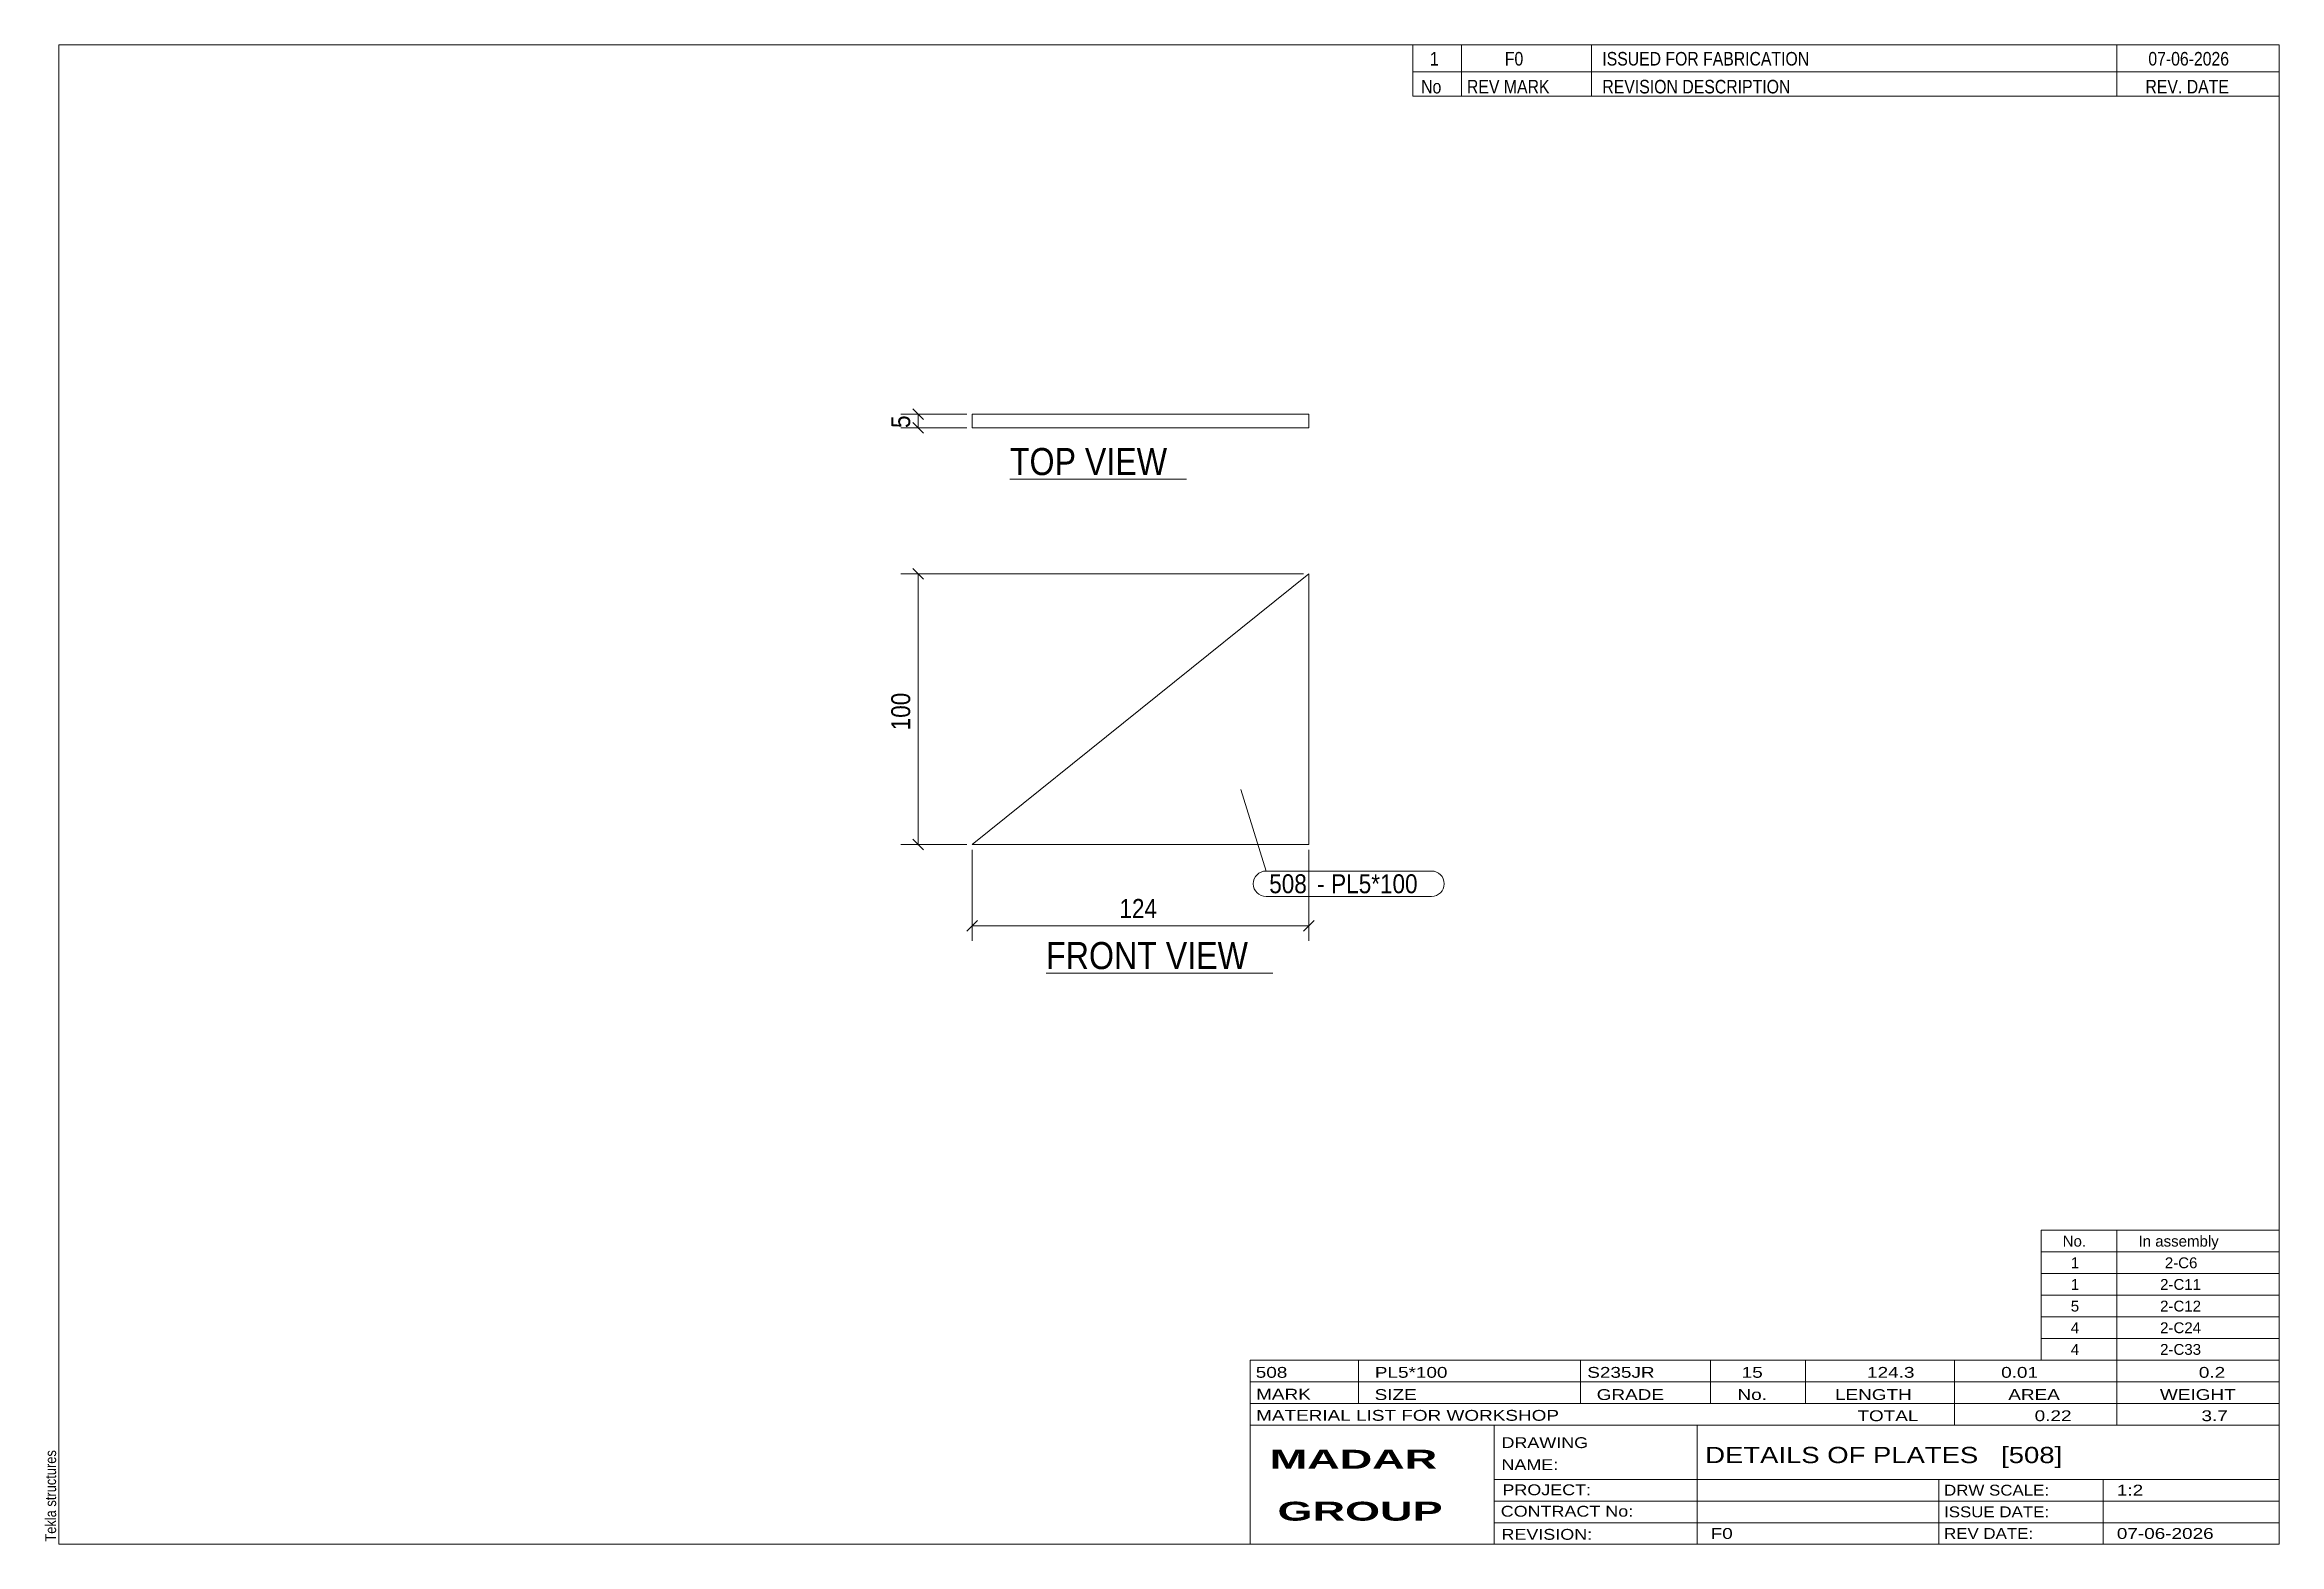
# Model space of a CAD drawing. Header units: millimetres. Extents: x 2 to 415, y 5 to 282.
import ezdxf

# ---------------------------------------------------------------- set-up
doc = ezdxf.new("R2010")
doc.units = ezdxf.units.MM
doc.linetypes.add('XKITLINE00', pattern=[0])
doc.linetypes.add('XKITLINE02', pattern=[4, 2, -2])
for name, color, linetype, lineweight in [('Dimensions', 7, 'Continuous', 0), ('DrawingSheet', 5, 'Continuous', 0), ('OtherObjectType', 7, 'Continuous', 0), ('Part', 2, 'Continuous', 0), ('PartMark', 7, 'Continuous', 0)]:
    doc.layers.add(name, color=color, linetype=linetype, lineweight=lineweight)
doc.styles.add('ARIAL', font='ARIAL.TTF')
doc.styles.add('ARIAL_BOLD', font='ARIALBD.TTF')
doc.styles.add('ARIAL_NARROW', font='ARIALN.TTF')

# ---------------------------------------------------------------- blocks, each defined once
blk = doc.blocks.new('*A1')
at = {"layer": 'Part', "color": 2, "linetype": 'XKITLINE00', "lineweight": 0}
for p, q in [((235.82, 184.25), (173.65, 134.25)), ((235.82, 134.25), (235.82, 184.25)), ((173.65, 134.25), (235.82, 134.25))]:
    blk.add_line(p, q, dxfattribs=at)
blk = doc.blocks.new('*A2')
at = {"layer": 'Part', "color": 2, "linetype": 'XKITLINE00', "lineweight": 0}
for p, q in [((173.65, 211.25), (173.65, 213.75)), ((173.65, 213.75), (235.82, 213.75)), ((235.82, 211.25), (173.65, 211.25)), ((235.82, 211.25), (235.82, 213.75)), ((235.82, 213.75), (235.82, 213.75)), ((235.82, 211.25), (235.82, 211.25))]:
    blk.add_line(p, q, dxfattribs=at)
at = {"layer": 'Part', "color": 7, "linetype": 'XKITLINE02', "lineweight": 0}
blk.add_line((235.82, 211.25), (235.82, 213.75), dxfattribs=at)
blk = doc.blocks.new('*A3')
at = {"layer": 'DrawingSheet', "color": 5, "linetype": 'XKITLINE00', "lineweight": 0}
for p, q in [((415, 282), (5, 282)), ((5, 282), (5, 5)), ((415, 5), (415, 282)), ((5, 5), (415, 5))]:
    blk.add_line(p, q, dxfattribs=at)
at = {"layer": 'DrawingSheet', "color": 5, "style": 'ARIAL', "width": 0.85}
blk.add_text('Tekla structures', height=2, rotation=90, dxfattribs=at).set_placement((4.5, 5.5))
blk = doc.blocks.new('*A4')
at = {"layer": 'OtherObjectType', "color": 7, "linetype": 'XKITLINE00', "lineweight": 0}
for p, q in [((371, 63), (415, 63)), ((371, 59), (371, 63)), ((385, 59), (385, 63)), ((415, 59), (415, 63)), ((371, 59), (415, 59)), ((371, 55), (371, 59)), ((385, 55), (385, 59)), ((415, 55), (415, 59)), ((371, 55), (415, 55)), ((371, 51), (371, 55)), ((385, 51), (385, 55)), ((415, 51), (415, 55)), ((371, 51), (415, 51)), ((371, 47), (371, 51)), ((385, 47), (385, 51)), ((415, 47), (415, 51)), ((371, 47), (415, 47)), ((371, 43), (371, 47)), ((385, 43), (385, 47)), ((415, 43), (415, 47)), ((371, 43), (415, 43)), ((371, 39), (371, 43)), ((385, 39), (385, 43)), ((415, 39), (415, 43)), ((371, 39), (415, 39))]:
    blk.add_line(p, q, dxfattribs=at)
at = {"layer": 'OtherObjectType', "color": 7, "style": 'ARIAL_NARROW', "width": 1.211571}
for s, p in [('No.', (375, 60)), ('In assembly', (389, 60)), ('1', (376.5, 56)), ('2-C6', (393.86, 56)), ('1', (376.5, 52)), ('2-C11', (392.99, 52)), ('5', (376.5, 48)), ('2-C12', (392.99, 48)), ('4', (376.5, 44)), ('2-C24', (392.99, 44)), ('4', (376.5, 40)), ('2-C33', (392.99, 40))]:
    blk.add_text(s, height=2, dxfattribs=at).set_placement(p)
blk = doc.blocks.new('*A5')
at = {"layer": 'OtherObjectType', "color": 7, "linetype": 'XKITLINE00', "lineweight": 0}
for p, q in [((255, 282), (415, 282)), ((415, 282), (255, 282)), ((255, 282), (255, 277)), ((264, 282), (264, 277)), ((288, 282), (288, 277)), ((385, 282), (385, 277)), ((415, 282), (415, 277)), ((255, 277), (415, 277)), ((255, 277), (255, 272.5)), ((255, 277), (415, 277)), ((264, 277), (264, 272.5)), ((288, 277), (288, 272.5)), ((385, 277), (385, 272.5)), ((415, 277), (415, 272.5)), ((415, 272.5), (255, 272.5))]:
    blk.add_line(p, q, dxfattribs=at)
at = {"layer": 'OtherObjectType', "color": 7, "style": 'ARIAL_NARROW'}
for s, width, p in [('1', 1.017001, (258.16, 278.15)), ('F0', 1.017001, (272, 278.15)), ('ISSUED FOR FABRICATION', 1.017001, (290, 278.15)), ('07-06-2026', 1.017001, (390.82, 278.15)), ('No', 1.02, (256.54, 273)), ('REV MARK', 1.02, (265, 273)), ('REVISION DESCRIPTION', 1.02, (290, 273)), ('REV. DATE', 1.02, (390.28, 273))]:
    blk.add_text(s, height=2.5, dxfattribs=dict(at, width=width)).set_placement(p)
blk = doc.blocks.new('*A6')
at = {"layer": 'OtherObjectType', "color": 7, "linetype": 'XKITLINE00', "lineweight": 0}
for p, q in [((225, 39), (415, 39)), ((225, 39), (225, 35)), ((225, 39), (415, 39)), ((245, 35), (245, 39)), ((286, 35), (286, 39)), ((310, 35), (310, 39)), ((327.5, 35), (327.5, 39)), ((355, 35), (355, 39)), ((385, 35), (385, 39)), ((415, 35), (415, 39)), ((225, 35), (415, 35)), ((225, 35), (225, 5)), ((225, 35), (415, 35)), ((245, 31), (245, 35)), ((286, 31), (286, 35)), ((310, 31), (310, 35)), ((327.5, 31), (327.5, 35)), ((355, 31), (355, 35)), ((385, 31), (385, 35)), ((415, 31), (415, 35)), ((225, 31), (415, 31)), ((355, 27), (355, 31)), ((385, 27), (385, 31)), ((415, 27), (415, 31)), ((225, 27), (415, 27)), ((270, 21), (270, 27)), ((307.5, 17), (307.5, 27)), ((415, 21), (415, 27)), ((270, 21), (270, 5)), ((415, 17), (415, 21)), ((270, 17), (415, 17)), ((307.5, 5), (307.5, 17)), ((352.16, 13), (352.16, 17)), ((382.5, 5), (382.5, 17)), ((415, 13), (415, 17)), ((270, 13), (415, 13)), ((352.16, 5), (352.16, 13)), ((415, 9), (415, 13)), ((270, 9), (415, 9)), ((415, 5), (415, 9)), ((225, 5), (415, 5)), ((262.5, 5), (415, 5))]:
    blk.add_line(p, q, dxfattribs=at)
at = {"layer": 'OtherObjectType', "color": 7, "style": 'ARIAL_NARROW'}
for s, height, width, p in [('508', 2, 1.525501, (226.01, 35.76)), ('PL5*100', 2, 1.525501, (248, 35.76)), ('S235JR', 2, 1.525501, (287.22, 35.76)), ('15', 2, 1.525501, (315.73, 35.76)), ('124.3', 2, 1.525501, (338.88, 35.76)), ('0.01', 2, 1.525501, (363.64, 35.76)), ('0.2', 2, 1.525501, (400.14, 35.76)), ('MARK', 2, 1.525501, (226.08, 31.73)), ('SIZE', 2, 1.525501, (247.96, 31.66)), ('GRADE', 2, 1.525501, (288.96, 31.66)), ('No.', 2, 1.525501, (314.96, 31.66)), ('LENGTH', 2, 1.525501, (332.96, 31.66)), ('AREA', 2, 1.525501, (364.96, 31.66)), ('WEIGHT', 2, 1.525501, (392.96, 31.66)), ('MATERIAL LIST FOR WORKSHOP', 2, 1.525501, (226.08, 27.82)), ('TOTAL', 2, 1.525501, (337.1, 27.75)), ('0.22', 2, 1.525501, (369.83, 27.75)), ('3.7', 2, 1.525501, (400.63, 27.75)), ('DRAWING', 2, 1.445, (271.38, 22.78)), ('NAME:', 2, 1.445, (271.38, 18.72)), ('DETAILS OF PLATES   [508]', 3, 1.474651, (309, 20)), ('PROJECT:', 2, 1.445, (271.55, 14.07)), ('DRW SCALE:', 2, 1.36, (353.1, 14)), ('1:2', 2, 1.525501, (385, 14)), ('CONTRACT No:', 2, 1.445, (271.25, 10.11)), ('ISSUE DATE:', 2, 1.36, (353.1, 10)), ('REVISION:', 2, 1.445, (271.38, 5.84)), ('F0', 2, 1.525501, (310, 6)), ('REV DATE:', 2, 1.36, (353.1, 6)), ('07-06-2026', 2, 1.525501, (385, 6))]:
    blk.add_text(s, height=height, dxfattribs=dict(at, width=width)).set_placement(p)
at = {"layer": 'OtherObjectType', "color": 1, "style": 'ARIAL_BOLD', "width": 1.7}
for s, p in [('MADAR ', (228.58, 18.97)), ('GROUP', (230.03, 9.37))]:
    blk.add_text(s, height=3.5, dxfattribs=at).set_placement(p)
blk = doc.blocks.new('*A7')
at = {"layer": 'Dimensions', "color": 7, "linetype": 'XKITLINE00', "lineweight": 0}
for p, q in [((173.65, 133.25), (173.65, 116.45)), ((235.82, 133.25), (235.82, 116.45)), ((174.64, 120.24), (172.66, 118.26)), ((236.81, 120.24), (234.83, 118.26)), ((173.65, 119.25), (235.82, 119.25))]:
    blk.add_line(p, q, dxfattribs=at)
at = {"layer": 'Dimensions', "color": 3}
for p in [(173.65, 119.25), (235.82, 119.25)]:
    blk.add_point(p, dxfattribs=at)
at = {"layer": 'Dimensions', "color": 3, "style": 'ARIAL', "width": 0.85}
blk.add_text('124', height=3.5, dxfattribs=at).set_placement((200.84, 120.7))
blk = doc.blocks.new('*A8')
at = {"layer": 'Dimensions', "color": 7, "linetype": 'XKITLINE00', "lineweight": 0}
for p, q in [((234.82, 184.25), (160.45, 184.25)), ((162.66, 185.24), (164.64, 183.26)), ((163.65, 134.25), (163.65, 184.25)), ((172.65, 134.25), (160.45, 134.25)), ((162.66, 135.24), (164.64, 133.26))]:
    blk.add_line(p, q, dxfattribs=at)
at = {"layer": 'Dimensions', "color": 3}
for p in [(163.65, 184.25), (163.65, 134.25)]:
    blk.add_point(p, dxfattribs=at)
at = {"layer": 'Dimensions', "color": 3, "style": 'ARIAL', "width": 0.85}
blk.add_text('100', height=3.5, rotation=90.0002, dxfattribs=at).set_placement((162.2, 155.36))
blk = doc.blocks.new('*A9')
at = {"layer": 'PartMark', "color": 7, "linetype": 'XKITLINE00', "lineweight": 0}
for p, q in [((223.24, 144.4), (227.9, 129.36)), ((227.9, 129.36), (258.45, 129.36)), ((227.9, 124.66), (258.45, 124.66))]:
    blk.add_line(p, q, dxfattribs=at)
for centre, start, end in [((227.9, 127.01), 90, 270), ((258.45, 127.01), 270, 90)]:
    blk.add_arc(centre, 2.35, start, end, dxfattribs=at)
at = {"layer": 'PartMark', "color": 1, "style": 'ARIAL', "width": 0.85}
blk.add_text('508', height=3.5, dxfattribs=at).set_placement((228.5, 125.26))
at = {"layer": 'PartMark', "color": 3, "style": 'ARIAL', "width": 0.85}
for s, p in [('PL5*100', (239.94, 125.26)), ('-', (237.34, 125.26))]:
    blk.add_text(s, height=3.5, dxfattribs=at).set_placement(p)
blk = doc.blocks.new('*A10')
at = {"layer": 'OtherObjectType', "color": 7, "linetype": 'XKITLINE00', "lineweight": 0}
blk.add_line((187.3, 110.5), (229.15, 110.5), dxfattribs=at)
at = {"layer": 'OtherObjectType', "color": 3, "style": 'ARIAL', "width": 0.85}
blk.add_text('FRONT VIEW', height=5, dxfattribs=at).set_placement((187.3, 111.25))
blk = doc.blocks.new('*A11')
at = {"layer": 'Dimensions', "color": 7, "linetype": 'XKITLINE00', "lineweight": 0}
for p, q in [((162.66, 214.74), (164.64, 212.76)), ((172.65, 213.75), (160.45, 213.75)), ((172.65, 211.25), (160.45, 211.25)), ((162.66, 212.24), (164.64, 210.26)), ((163.65, 211.25), (163.65, 213.75))]:
    blk.add_line(p, q, dxfattribs=at)
at = {"layer": 'Dimensions', "color": 3}
for p in [(163.65, 213.75), (163.65, 211.25)]:
    blk.add_point(p, dxfattribs=at)
at = {"layer": 'Dimensions', "color": 3, "style": 'ARIAL', "width": 0.85}
blk.add_text('5', height=3.5, rotation=90.0002, dxfattribs=at).set_placement((162.2, 211.2))
blk = doc.blocks.new('*A12')
at = {"layer": 'OtherObjectType', "color": 7, "linetype": 'XKITLINE00', "lineweight": 0}
blk.add_line((180.61, 201.75), (213.21, 201.75), dxfattribs=at)
at = {"layer": 'OtherObjectType', "color": 3, "style": 'ARIAL', "width": 0.85}
blk.add_text('TOP VIEW', height=5, dxfattribs=at).set_placement((180.61, 202.5))

msp = doc.modelspace()

# ---------------------------------------------------------------- block references
at = {"lineweight": 0}
for name in ['*A3', '*A5', '*A11', '*A2', '*A12', '*A8', '*A1', '*A9', '*A7', '*A10', '*A4', '*A6']:
    msp.add_blockref(name, (0, 0), dxfattribs=at)

doc.saveas('drawing.dxf')
